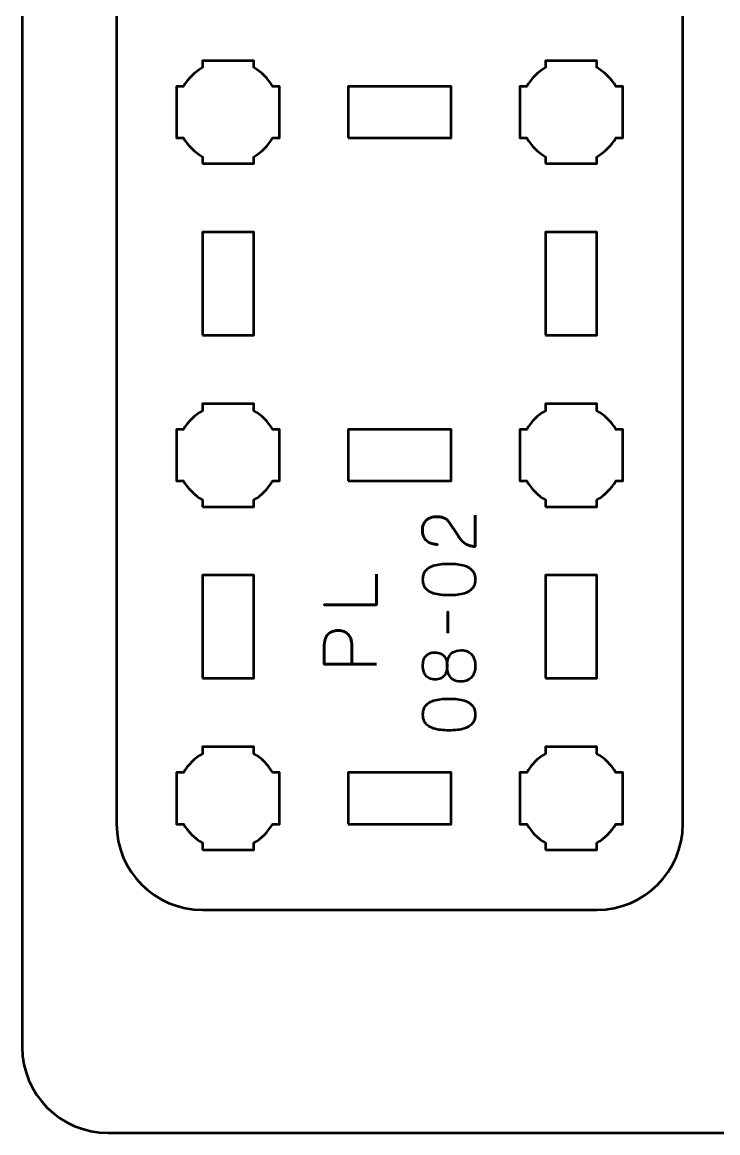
# Model space of a CAD drawing. Header units: centimetres. Extents: x -21 to 0, y -29.7 to 0.
# Drawn here: x -21 to -16.95, y -29.7 to -23.23 of the extents above; entities that cross this region are included whole.
import ezdxf

# ---------------------------------------------------------------- set-up
doc = ezdxf.new("R2010")
doc.units = ezdxf.units.CM
doc.header["$MEASUREMENT"] = 0
doc.layers.add('Layer 1', color=7, linetype='Continuous')

msp = doc.modelspace()

# ---------------------------------------------------------------- linework, layer by layer
at = {"layer": 'Layer 1', "color": 1, "lineweight": 53}
msp.add_open_spline([(-21.00003, -29.19995), (-21.00003, -29.19995), (-21.00003, -2.89992), (-21.00003, -2.89992), (-21.00003, -2.89992), (-21.00003, -2.81709), (-20.93286, -2.74992), (-20.85003, -2.74992), (-20.85003, -2.74992), (-20.7672, -2.74992), (-20.70003, -2.68275), (-20.70003, -2.59992), (-20.70003, -2.59992), (-20.70003, -2.51709), (-20.7672, -2.44992), (-20.85003, -2.44992), (-20.85003, -2.44992), (-20.93286, -2.44992), (-21.00003, -2.38275), (-21.00003, -2.29992), (-21.00003, -2.29992), (-21.00003, -2.21709), (-20.93286, -2.14992), (-20.85003, -2.14992), (-20.85003, -2.14992), (-20.7672, -2.14992), (-20.70003, -2.08275), (-20.70003, -1.99992), (-20.70003, -1.99992), (-20.70003, -1.91709), (-20.7672, -1.84992), (-20.85003, -1.84992), (-20.85003, -1.84992), (-20.93286, -1.84992), (-21.00003, -1.78275), (-21.00003, -1.69992), (-21.00003, -1.69992), (-21.00003, -1.61709), (-20.93286, -1.54992), (-20.85003, -1.54992), (-20.85003, -1.54992), (-20.7672, -1.54992), (-20.70003, -1.48275), (-20.70003, -1.39992), (-20.70003, -1.39992), (-20.70003, -1.31709), (-20.7672, -1.24992), (-20.85003, -1.24992), (-20.85003, -1.24992), (-20.93286, -1.24992), (-21.00003, -1.18275), (-21.00003, -1.09992), (-21.00003, -1.09992), (-21.00003, -1.09992), (-21.00003, -0.49992), (-21.00003, -0.49992), (-21.00003, -0.49992), (-21.00003, -0.22295), (-20.77694, 0.00004), (-20.49994, 0.00004), (-20.49994, 0.00004), (-20.49994, 0.00004), (-0.50008, 0.00004), (-0.50008, 0.00004), (-0.50008, 0.00004), (-0.22294, 0.00004), (0.00002, -0.22295), (0.00002, -0.49992), (0.00002, -0.49992), (0.00002, -0.49992), (0.00002, -29.19995), (0.00002, -29.19995), (0.00002, -29.19995), (0.00002, -29.47695), (-0.22294, -29.70004), (-0.50008, -29.70004), (-0.50008, -29.70004), (-0.50008, -29.70004), (-20.49994, -29.70004), (-20.49994, -29.70004), (-20.49994, -29.70004), (-20.77694, -29.70004), (-21.00003, -29.47695), (-21.00003, -29.19995)], degree=3, knots=[0, 0, 0, 0, 0.047619, 0.047619, 0.047619, 0.047619, 0.0952381, 0.0952381, 0.0952381, 0.0952381, 0.1428571, 0.1428571, 0.1428571, 0.1428571, 0.1904762, 0.1904762, 0.1904762, 0.1904762, 0.2380952, 0.2380952, 0.2380952, 0.2380952, 0.2857143, 0.2857143, 0.2857143, 0.2857143, 0.3333333, 0.3333333, 0.3333333, 0.3333333, 0.3809524, 0.3809524, 0.3809524, 0.3809524, 0.4285714, 0.4285714, 0.4285714, 0.4285714, 0.4761905, 0.4761905, 0.4761905, 0.4761905, 0.5238095, 0.5238095, 0.5238095, 0.5238095, 0.5714286, 0.5714286, 0.5714286, 0.5714286, 0.6190476, 0.6190476, 0.6190476, 0.6190476, 0.6666667, 0.6666667, 0.6666667, 0.6666667, 0.7142857, 0.7142857, 0.7142857, 0.7142857, 0.7619048, 0.7619048, 0.7619048, 0.7619048, 0.8095238, 0.8095238, 0.8095238, 0.8095238, 0.8571429, 0.8571429, 0.8571429, 0.8571429, 0.9047619, 0.9047619, 0.9047619, 0.9047619, 0.952381, 0.952381, 0.952381, 0.952381, 1, 1, 1, 1], dxfattribs=at)
at = {"layer": 'Layer 1', "color": 3, "lineweight": 53}
msp.add_open_spline([(-17.65, -28.4), (-17.65, -28.4), (-19.95, -28.4), (-19.95, -28.4), (-19.95, -28.4), (-20.22609, -28.4), (-20.45, -28.17609), (-20.45, -27.9), (-20.45, -27.9), (-20.45, -27.9), (-20.45, -13.6), (-20.45, -13.6), (-20.45, -13.6), (-20.45, -13.32391), (-20.22609, -13.1), (-19.95, -13.1), (-19.95, -13.1), (-19.95, -13.1), (-17.65, -13.1), (-17.65, -13.1), (-17.65, -13.1), (-17.37391, -13.1), (-17.15, -13.32391), (-17.15, -13.6), (-17.15, -13.6), (-17.15, -13.6), (-17.15, -27.9), (-17.15, -27.9), (-17.15, -27.9), (-17.15, -28.17609), (-17.37391, -28.4), (-17.65, -28.4)], degree=3, knots=[0, 0, 0, 0, 0.125, 0.125, 0.125, 0.125, 0.25, 0.25, 0.25, 0.25, 0.375, 0.375, 0.375, 0.375, 0.5, 0.5, 0.5, 0.5, 0.625, 0.625, 0.625, 0.625, 0.75, 0.75, 0.75, 0.75, 0.875, 0.875, 0.875, 0.875, 1, 1, 1, 1], dxfattribs=at)
at = {"layer": 'Layer 1', "lineweight": 53}
for points, knots in [([(-19.95, -24.05), (-19.95, -24.05), (-19.95, -24.00985), (-19.95, -24.00985), (-19.95, -24.00985), (-19.99553, -23.9835), (-20.0335, -23.94553), (-20.05985, -23.9), (-20.05985, -23.9), (-20.05985, -23.9), (-20.1, -23.9), (-20.1, -23.9), (-20.1, -23.9), (-20.1, -23.9), (-20.1, -23.75), (-20.1, -23.75), (-20.1, -23.75), (-20.1, -23.75), (-20.1, -23.6), (-20.1, -23.6), (-20.1, -23.6), (-20.1, -23.6), (-20.05985, -23.6), (-20.05985, -23.6), (-20.05985, -23.6), (-20.0335, -23.55447), (-19.99553, -23.5165), (-19.95, -23.49015), (-19.95, -23.49015), (-19.95, -23.49015), (-19.95, -23.45), (-19.95, -23.45), (-19.95, -23.45), (-19.95, -23.45), (-19.8, -23.45), (-19.8, -23.45), (-19.8, -23.45), (-19.8, -23.45), (-19.65, -23.45), (-19.65, -23.45), (-19.65, -23.45), (-19.65, -23.45), (-19.65, -23.49015), (-19.65, -23.49015), (-19.65, -23.49015), (-19.60447, -23.5165), (-19.5665, -23.55447), (-19.54015, -23.6), (-19.54015, -23.6), (-19.54015, -23.6), (-19.5, -23.6), (-19.5, -23.6), (-19.5, -23.6), (-19.5, -23.6), (-19.5, -23.75), (-19.5, -23.75), (-19.5, -23.75), (-19.5, -23.75), (-19.5, -23.9), (-19.5, -23.9), (-19.5, -23.9), (-19.5, -23.9), (-19.54015, -23.9), (-19.54015, -23.9), (-19.54015, -23.9), (-19.5665, -23.94553), (-19.60447, -23.9835), (-19.65, -24.00985), (-19.65, -24.00985), (-19.65, -24.00985), (-19.65, -24.05), (-19.65, -24.05), (-19.65, -24.05), (-19.65, -24.05), (-19.8, -24.05), (-19.8, -24.05), (-19.8, -24.05), (-19.8, -24.05), (-19.95, -24.05), (-19.95, -24.05)], [0, 0, 0, 0, 0.05, 0.05, 0.05, 0.05, 0.1, 0.1, 0.1, 0.1, 0.15, 0.15, 0.15, 0.15, 0.2, 0.2, 0.2, 0.2, 0.25, 0.25, 0.25, 0.25, 0.3, 0.3, 0.3, 0.3, 0.35, 0.35, 0.35, 0.35, 0.4, 0.4, 0.4, 0.4, 0.45, 0.45, 0.45, 0.45, 0.5, 0.5, 0.5, 0.5, 0.55, 0.55, 0.55, 0.55, 0.6, 0.6, 0.6, 0.6, 0.65, 0.65, 0.65, 0.65, 0.7, 0.7, 0.7, 0.7, 0.75, 0.75, 0.75, 0.75, 0.8, 0.8, 0.8, 0.8, 0.85, 0.85, 0.85, 0.85, 0.9, 0.9, 0.9, 0.9, 0.95, 0.95, 0.95, 0.95, 1, 1, 1, 1]), ([(-17.95, -24.05), (-17.95, -24.05), (-17.95, -24.00985), (-17.95, -24.00985), (-17.95, -24.00985), (-17.99553, -23.9835), (-18.0335, -23.94553), (-18.05985, -23.9), (-18.05985, -23.9), (-18.05985, -23.9), (-18.1, -23.9), (-18.1, -23.9), (-18.1, -23.9), (-18.1, -23.9), (-18.1, -23.75), (-18.1, -23.75), (-18.1, -23.75), (-18.1, -23.75), (-18.1, -23.6), (-18.1, -23.6), (-18.1, -23.6), (-18.1, -23.6), (-18.05985, -23.6), (-18.05985, -23.6), (-18.05985, -23.6), (-18.0335, -23.55447), (-17.99553, -23.5165), (-17.95, -23.49015), (-17.95, -23.49015), (-17.95, -23.49015), (-17.95, -23.45), (-17.95, -23.45), (-17.95, -23.45), (-17.95, -23.45), (-17.8, -23.45), (-17.8, -23.45), (-17.8, -23.45), (-17.8, -23.45), (-17.65, -23.45), (-17.65, -23.45), (-17.65, -23.45), (-17.65, -23.45), (-17.65, -23.49015), (-17.65, -23.49015), (-17.65, -23.49015), (-17.60447, -23.5165), (-17.5665, -23.55447), (-17.54015, -23.6), (-17.54015, -23.6), (-17.54015, -23.6), (-17.5, -23.6), (-17.5, -23.6), (-17.5, -23.6), (-17.5, -23.6), (-17.5, -23.75), (-17.5, -23.75), (-17.5, -23.75), (-17.5, -23.75), (-17.5, -23.9), (-17.5, -23.9), (-17.5, -23.9), (-17.5, -23.9), (-17.54015, -23.9), (-17.54015, -23.9), (-17.54015, -23.9), (-17.5665, -23.94553), (-17.60447, -23.9835), (-17.65, -24.00985), (-17.65, -24.00985), (-17.65, -24.00985), (-17.65, -24.05), (-17.65, -24.05), (-17.65, -24.05), (-17.65, -24.05), (-17.8, -24.05), (-17.8, -24.05), (-17.8, -24.05), (-17.8, -24.05), (-17.95, -24.05), (-17.95, -24.05)], [0, 0, 0, 0, 0.05, 0.05, 0.05, 0.05, 0.1, 0.1, 0.1, 0.1, 0.15, 0.15, 0.15, 0.15, 0.2, 0.2, 0.2, 0.2, 0.25, 0.25, 0.25, 0.25, 0.3, 0.3, 0.3, 0.3, 0.35, 0.35, 0.35, 0.35, 0.4, 0.4, 0.4, 0.4, 0.45, 0.45, 0.45, 0.45, 0.5, 0.5, 0.5, 0.5, 0.55, 0.55, 0.55, 0.55, 0.6, 0.6, 0.6, 0.6, 0.65, 0.65, 0.65, 0.65, 0.7, 0.7, 0.7, 0.7, 0.75, 0.75, 0.75, 0.75, 0.8, 0.8, 0.8, 0.8, 0.85, 0.85, 0.85, 0.85, 0.9, 0.9, 0.9, 0.9, 0.95, 0.95, 0.95, 0.95, 1, 1, 1, 1]), ([(-19.1, -23.9), (-19.1, -23.9), (-19.1, -23.6), (-19.1, -23.6), (-19.1, -23.6), (-19.1, -23.6), (-18.5, -23.6), (-18.5, -23.6), (-18.5, -23.6), (-18.5, -23.6), (-18.5, -23.9), (-18.5, -23.9), (-18.5, -23.9), (-18.5, -23.9), (-19.1, -23.9), (-19.1, -23.9)], [0, 0, 0, 0, 0.25, 0.25, 0.25, 0.25, 0.5, 0.5, 0.5, 0.5, 0.75, 0.75, 0.75, 0.75, 1, 1, 1, 1]), ([(-19.95, -25.05), (-19.95, -25.05), (-19.95, -24.45), (-19.95, -24.45), (-19.95, -24.45), (-19.95, -24.45), (-19.65, -24.45), (-19.65, -24.45), (-19.65, -24.45), (-19.65, -24.45), (-19.65, -25.05), (-19.65, -25.05), (-19.65, -25.05), (-19.65, -25.05), (-19.95, -25.05), (-19.95, -25.05)], [0, 0, 0, 0, 0.25, 0.25, 0.25, 0.25, 0.5, 0.5, 0.5, 0.5, 0.75, 0.75, 0.75, 0.75, 1, 1, 1, 1]), ([(-17.95, -25.05), (-17.95, -25.05), (-17.95, -24.45), (-17.95, -24.45), (-17.95, -24.45), (-17.95, -24.45), (-17.65, -24.45), (-17.65, -24.45), (-17.65, -24.45), (-17.65, -24.45), (-17.65, -25.05), (-17.65, -25.05), (-17.65, -25.05), (-17.65, -25.05), (-17.95, -25.05), (-17.95, -25.05)], [0, 0, 0, 0, 0.25, 0.25, 0.25, 0.25, 0.5, 0.5, 0.5, 0.5, 0.75, 0.75, 0.75, 0.75, 1, 1, 1, 1]), ([(-19.95, -26.05), (-19.95, -26.05), (-19.95, -26.00985), (-19.95, -26.00985), (-19.95, -26.00985), (-19.99553, -25.9835), (-20.0335, -25.94553), (-20.05985, -25.9), (-20.05985, -25.9), (-20.05985, -25.9), (-20.1, -25.9), (-20.1, -25.9), (-20.1, -25.9), (-20.1, -25.9), (-20.1, -25.75), (-20.1, -25.75), (-20.1, -25.75), (-20.1, -25.75), (-20.1, -25.6), (-20.1, -25.6), (-20.1, -25.6), (-20.1, -25.6), (-20.05985, -25.6), (-20.05985, -25.6), (-20.05985, -25.6), (-20.0335, -25.55447), (-19.99553, -25.5165), (-19.95, -25.49015), (-19.95, -25.49015), (-19.95, -25.49015), (-19.95, -25.45), (-19.95, -25.45), (-19.95, -25.45), (-19.95, -25.45), (-19.8, -25.45), (-19.8, -25.45), (-19.8, -25.45), (-19.8, -25.45), (-19.65, -25.45), (-19.65, -25.45), (-19.65, -25.45), (-19.65, -25.45), (-19.65, -25.49015), (-19.65, -25.49015), (-19.65, -25.49015), (-19.60447, -25.5165), (-19.5665, -25.55447), (-19.54015, -25.6), (-19.54015, -25.6), (-19.54015, -25.6), (-19.5, -25.6), (-19.5, -25.6), (-19.5, -25.6), (-19.5, -25.6), (-19.5, -25.75), (-19.5, -25.75), (-19.5, -25.75), (-19.5, -25.75), (-19.5, -25.9), (-19.5, -25.9), (-19.5, -25.9), (-19.5, -25.9), (-19.54015, -25.9), (-19.54015, -25.9), (-19.54015, -25.9), (-19.5665, -25.94553), (-19.60447, -25.9835), (-19.65, -26.00985), (-19.65, -26.00985), (-19.65, -26.00985), (-19.65, -26.05), (-19.65, -26.05), (-19.65, -26.05), (-19.65, -26.05), (-19.8, -26.05), (-19.8, -26.05), (-19.8, -26.05), (-19.8, -26.05), (-19.95, -26.05), (-19.95, -26.05)], [0, 0, 0, 0, 0.05, 0.05, 0.05, 0.05, 0.1, 0.1, 0.1, 0.1, 0.15, 0.15, 0.15, 0.15, 0.2, 0.2, 0.2, 0.2, 0.25, 0.25, 0.25, 0.25, 0.3, 0.3, 0.3, 0.3, 0.35, 0.35, 0.35, 0.35, 0.4, 0.4, 0.4, 0.4, 0.45, 0.45, 0.45, 0.45, 0.5, 0.5, 0.5, 0.5, 0.55, 0.55, 0.55, 0.55, 0.6, 0.6, 0.6, 0.6, 0.65, 0.65, 0.65, 0.65, 0.7, 0.7, 0.7, 0.7, 0.75, 0.75, 0.75, 0.75, 0.8, 0.8, 0.8, 0.8, 0.85, 0.85, 0.85, 0.85, 0.9, 0.9, 0.9, 0.9, 0.95, 0.95, 0.95, 0.95, 1, 1, 1, 1]), ([(-17.95, -26.05), (-17.95, -26.05), (-17.95, -26.00985), (-17.95, -26.00985), (-17.95, -26.00985), (-17.99553, -25.9835), (-18.0335, -25.94553), (-18.05985, -25.9), (-18.05985, -25.9), (-18.05985, -25.9), (-18.1, -25.9), (-18.1, -25.9), (-18.1, -25.9), (-18.1, -25.9), (-18.1, -25.75), (-18.1, -25.75), (-18.1, -25.75), (-18.1, -25.75), (-18.1, -25.6), (-18.1, -25.6), (-18.1, -25.6), (-18.1, -25.6), (-18.05985, -25.6), (-18.05985, -25.6), (-18.05985, -25.6), (-18.0335, -25.55447), (-17.99553, -25.5165), (-17.95, -25.49015), (-17.95, -25.49015), (-17.95, -25.49015), (-17.95, -25.45), (-17.95, -25.45), (-17.95, -25.45), (-17.95, -25.45), (-17.8, -25.45), (-17.8, -25.45), (-17.8, -25.45), (-17.8, -25.45), (-17.65, -25.45), (-17.65, -25.45), (-17.65, -25.45), (-17.65, -25.45), (-17.65, -25.49015), (-17.65, -25.49015), (-17.65, -25.49015), (-17.60447, -25.5165), (-17.5665, -25.55447), (-17.54015, -25.6), (-17.54015, -25.6), (-17.54015, -25.6), (-17.5, -25.6), (-17.5, -25.6), (-17.5, -25.6), (-17.5, -25.6), (-17.5, -25.75), (-17.5, -25.75), (-17.5, -25.75), (-17.5, -25.75), (-17.5, -25.9), (-17.5, -25.9), (-17.5, -25.9), (-17.5, -25.9), (-17.54015, -25.9), (-17.54015, -25.9), (-17.54015, -25.9), (-17.5665, -25.94553), (-17.60447, -25.9835), (-17.65, -26.00985), (-17.65, -26.00985), (-17.65, -26.00985), (-17.65, -26.05), (-17.65, -26.05), (-17.65, -26.05), (-17.65, -26.05), (-17.8, -26.05), (-17.8, -26.05), (-17.8, -26.05), (-17.8, -26.05), (-17.95, -26.05), (-17.95, -26.05)], [0, 0, 0, 0, 0.05, 0.05, 0.05, 0.05, 0.1, 0.1, 0.1, 0.1, 0.15, 0.15, 0.15, 0.15, 0.2, 0.2, 0.2, 0.2, 0.25, 0.25, 0.25, 0.25, 0.3, 0.3, 0.3, 0.3, 0.35, 0.35, 0.35, 0.35, 0.4, 0.4, 0.4, 0.4, 0.45, 0.45, 0.45, 0.45, 0.5, 0.5, 0.5, 0.5, 0.55, 0.55, 0.55, 0.55, 0.6, 0.6, 0.6, 0.6, 0.65, 0.65, 0.65, 0.65, 0.7, 0.7, 0.7, 0.7, 0.75, 0.75, 0.75, 0.75, 0.8, 0.8, 0.8, 0.8, 0.85, 0.85, 0.85, 0.85, 0.9, 0.9, 0.9, 0.9, 0.95, 0.95, 0.95, 0.95, 1, 1, 1, 1]), ([(-19.1, -25.9), (-19.1, -25.9), (-19.1, -25.6), (-19.1, -25.6), (-19.1, -25.6), (-19.1, -25.6), (-18.5, -25.6), (-18.5, -25.6), (-18.5, -25.6), (-18.5, -25.6), (-18.5, -25.9), (-18.5, -25.9), (-18.5, -25.9), (-18.5, -25.9), (-19.1, -25.9), (-19.1, -25.9)], [0, 0, 0, 0, 0.25, 0.25, 0.25, 0.25, 0.5, 0.5, 0.5, 0.5, 0.75, 0.75, 0.75, 0.75, 1, 1, 1, 1]), ([(-19.95, -27.05), (-19.95, -27.05), (-19.95, -26.45), (-19.95, -26.45), (-19.95, -26.45), (-19.95, -26.45), (-19.65, -26.45), (-19.65, -26.45), (-19.65, -26.45), (-19.65, -26.45), (-19.65, -27.05), (-19.65, -27.05), (-19.65, -27.05), (-19.65, -27.05), (-19.95, -27.05), (-19.95, -27.05)], [0, 0, 0, 0, 0.25, 0.25, 0.25, 0.25, 0.5, 0.5, 0.5, 0.5, 0.75, 0.75, 0.75, 0.75, 1, 1, 1, 1]), ([(-17.95, -27.05), (-17.95, -27.05), (-17.95, -26.45), (-17.95, -26.45), (-17.95, -26.45), (-17.95, -26.45), (-17.65, -26.45), (-17.65, -26.45), (-17.65, -26.45), (-17.65, -26.45), (-17.65, -27.05), (-17.65, -27.05), (-17.65, -27.05), (-17.65, -27.05), (-17.95, -27.05), (-17.95, -27.05)], [0, 0, 0, 0, 0.25, 0.25, 0.25, 0.25, 0.5, 0.5, 0.5, 0.5, 0.75, 0.75, 0.75, 0.75, 1, 1, 1, 1]), ([(-19.95, -28.05), (-19.95, -28.05), (-19.95, -28.00985), (-19.95, -28.00985), (-19.95, -28.00985), (-19.99553, -27.9835), (-20.0335, -27.94553), (-20.05985, -27.9), (-20.05985, -27.9), (-20.05985, -27.9), (-20.1, -27.9), (-20.1, -27.9), (-20.1, -27.9), (-20.1, -27.9), (-20.1, -27.75), (-20.1, -27.75), (-20.1, -27.75), (-20.1, -27.75), (-20.1, -27.6), (-20.1, -27.6), (-20.1, -27.6), (-20.1, -27.6), (-20.05985, -27.6), (-20.05985, -27.6), (-20.05985, -27.6), (-20.0335, -27.55447), (-19.99553, -27.5165), (-19.95, -27.49015), (-19.95, -27.49015), (-19.95, -27.49015), (-19.95, -27.45), (-19.95, -27.45), (-19.95, -27.45), (-19.95, -27.45), (-19.8, -27.45), (-19.8, -27.45), (-19.8, -27.45), (-19.8, -27.45), (-19.65, -27.45), (-19.65, -27.45), (-19.65, -27.45), (-19.65, -27.45), (-19.65, -27.49015), (-19.65, -27.49015), (-19.65, -27.49015), (-19.60447, -27.5165), (-19.5665, -27.55447), (-19.54015, -27.6), (-19.54015, -27.6), (-19.54015, -27.6), (-19.5, -27.6), (-19.5, -27.6), (-19.5, -27.6), (-19.5, -27.6), (-19.5, -27.75), (-19.5, -27.75), (-19.5, -27.75), (-19.5, -27.75), (-19.5, -27.9), (-19.5, -27.9), (-19.5, -27.9), (-19.5, -27.9), (-19.54015, -27.9), (-19.54015, -27.9), (-19.54015, -27.9), (-19.5665, -27.94553), (-19.60447, -27.9835), (-19.65, -28.00985), (-19.65, -28.00985), (-19.65, -28.00985), (-19.65, -28.05), (-19.65, -28.05), (-19.65, -28.05), (-19.65, -28.05), (-19.8, -28.05), (-19.8, -28.05), (-19.8, -28.05), (-19.8, -28.05), (-19.95, -28.05), (-19.95, -28.05)], [0, 0, 0, 0, 0.05, 0.05, 0.05, 0.05, 0.1, 0.1, 0.1, 0.1, 0.15, 0.15, 0.15, 0.15, 0.2, 0.2, 0.2, 0.2, 0.25, 0.25, 0.25, 0.25, 0.3, 0.3, 0.3, 0.3, 0.35, 0.35, 0.35, 0.35, 0.4, 0.4, 0.4, 0.4, 0.45, 0.45, 0.45, 0.45, 0.5, 0.5, 0.5, 0.5, 0.55, 0.55, 0.55, 0.55, 0.6, 0.6, 0.6, 0.6, 0.65, 0.65, 0.65, 0.65, 0.7, 0.7, 0.7, 0.7, 0.75, 0.75, 0.75, 0.75, 0.8, 0.8, 0.8, 0.8, 0.85, 0.85, 0.85, 0.85, 0.9, 0.9, 0.9, 0.9, 0.95, 0.95, 0.95, 0.95, 1, 1, 1, 1]), ([(-17.95, -28.05), (-17.95, -28.05), (-17.95, -28.00985), (-17.95, -28.00985), (-17.95, -28.00985), (-17.99553, -27.9835), (-18.0335, -27.94553), (-18.05985, -27.9), (-18.05985, -27.9), (-18.05985, -27.9), (-18.1, -27.9), (-18.1, -27.9), (-18.1, -27.9), (-18.1, -27.9), (-18.1, -27.75), (-18.1, -27.75), (-18.1, -27.75), (-18.1, -27.75), (-18.1, -27.6), (-18.1, -27.6), (-18.1, -27.6), (-18.1, -27.6), (-18.05985, -27.6), (-18.05985, -27.6), (-18.05985, -27.6), (-18.0335, -27.55447), (-17.99553, -27.5165), (-17.95, -27.49015), (-17.95, -27.49015), (-17.95, -27.49015), (-17.95, -27.45), (-17.95, -27.45), (-17.95, -27.45), (-17.95, -27.45), (-17.8, -27.45), (-17.8, -27.45), (-17.8, -27.45), (-17.8, -27.45), (-17.65, -27.45), (-17.65, -27.45), (-17.65, -27.45), (-17.65, -27.45), (-17.65, -27.49015), (-17.65, -27.49015), (-17.65, -27.49015), (-17.60447, -27.5165), (-17.5665, -27.55447), (-17.54015, -27.6), (-17.54015, -27.6), (-17.54015, -27.6), (-17.5, -27.6), (-17.5, -27.6), (-17.5, -27.6), (-17.5, -27.6), (-17.5, -27.75), (-17.5, -27.75), (-17.5, -27.75), (-17.5, -27.75), (-17.5, -27.9), (-17.5, -27.9), (-17.5, -27.9), (-17.5, -27.9), (-17.54015, -27.9), (-17.54015, -27.9), (-17.54015, -27.9), (-17.5665, -27.94553), (-17.60447, -27.9835), (-17.65, -28.00985), (-17.65, -28.00985), (-17.65, -28.00985), (-17.65, -28.05), (-17.65, -28.05), (-17.65, -28.05), (-17.65, -28.05), (-17.8, -28.05), (-17.8, -28.05), (-17.8, -28.05), (-17.8, -28.05), (-17.95, -28.05), (-17.95, -28.05)], [0, 0, 0, 0, 0.05, 0.05, 0.05, 0.05, 0.1, 0.1, 0.1, 0.1, 0.15, 0.15, 0.15, 0.15, 0.2, 0.2, 0.2, 0.2, 0.25, 0.25, 0.25, 0.25, 0.3, 0.3, 0.3, 0.3, 0.35, 0.35, 0.35, 0.35, 0.4, 0.4, 0.4, 0.4, 0.45, 0.45, 0.45, 0.45, 0.5, 0.5, 0.5, 0.5, 0.55, 0.55, 0.55, 0.55, 0.6, 0.6, 0.6, 0.6, 0.65, 0.65, 0.65, 0.65, 0.7, 0.7, 0.7, 0.7, 0.75, 0.75, 0.75, 0.75, 0.8, 0.8, 0.8, 0.8, 0.85, 0.85, 0.85, 0.85, 0.9, 0.9, 0.9, 0.9, 0.95, 0.95, 0.95, 0.95, 1, 1, 1, 1]), ([(-19.1, -27.9), (-19.1, -27.9), (-19.1, -27.6), (-19.1, -27.6), (-19.1, -27.6), (-19.1, -27.6), (-18.5, -27.6), (-18.5, -27.6), (-18.5, -27.6), (-18.5, -27.6), (-18.5, -27.9), (-18.5, -27.9), (-18.5, -27.9), (-18.5, -27.9), (-19.1, -27.9), (-19.1, -27.9)], [0, 0, 0, 0, 0.25, 0.25, 0.25, 0.25, 0.5, 0.5, 0.5, 0.5, 0.75, 0.75, 0.75, 0.75, 1, 1, 1, 1])]:
    msp.add_open_spline(points, degree=3, knots=knots, dxfattribs=at)
at = {"layer": 'Layer 1', "color": 5, "lineweight": 53}
for points, knots in [([(-18.35975, -26.10019), (-18.35975, -26.10019), (-18.35975, -26.2818), (-18.35975, -26.2818), (-18.35975, -26.2818), (-18.37203, -26.28145), (-18.38289, -26.2799), (-18.39221, -26.27728), (-18.39221, -26.27728), (-18.40152, -26.2746), (-18.4097, -26.27101), (-18.41676, -26.26656), (-18.41676, -26.26656), (-18.42381, -26.26204), (-18.43009, -26.25689), (-18.4356, -26.25104), (-18.4356, -26.25104), (-18.44117, -26.24518), (-18.44625, -26.2389), (-18.45105, -26.23213), (-18.45105, -26.23213), (-18.45578, -26.22536), (-18.4605, -26.21837), (-18.46516, -26.2111), (-18.46516, -26.2111), (-18.46516, -26.2111), (-18.51342, -26.13871), (-18.51342, -26.13871), (-18.51342, -26.13871), (-18.51864, -26.13131), (-18.52428, -26.12552), (-18.53049, -26.12143), (-18.53049, -26.12143), (-18.53663, -26.11727), (-18.54312, -26.11437), (-18.5499, -26.11261), (-18.5499, -26.11261), (-18.55674, -26.11092), (-18.56365, -26.10986), (-18.57078, -26.10951), (-18.57078, -26.10951), (-18.57791, -26.10915), (-18.58503, -26.10901), (-18.59216, -26.10908), (-18.59216, -26.10908), (-18.59801, -26.10908), (-18.60429, -26.10986), (-18.61107, -26.11141), (-18.61107, -26.11141), (-18.61777, -26.11303), (-18.62447, -26.11557), (-18.6311, -26.11917), (-18.6311, -26.11917), (-18.63774, -26.12277), (-18.6438, -26.12757), (-18.64931, -26.13356), (-18.64931, -26.13356), (-18.65474, -26.13956), (-18.65911, -26.14697), (-18.66243, -26.15579), (-18.66243, -26.15579), (-18.66575, -26.16461), (-18.66744, -26.17498), (-18.66751, -26.18697), (-18.66751, -26.18697), (-18.66744, -26.19904), (-18.66575, -26.20969), (-18.6625, -26.21887), (-18.6625, -26.21887), (-18.65926, -26.22804), (-18.65474, -26.23587), (-18.64903, -26.24236), (-18.64903, -26.24236), (-18.64331, -26.24885), (-18.63668, -26.25407), (-18.62927, -26.25816), (-18.62927, -26.25816), (-18.62186, -26.26226), (-18.61396, -26.26522), (-18.60563, -26.26712), (-18.60563, -26.26712), (-18.59731, -26.26903), (-18.58884, -26.26995), (-18.5803, -26.26995), (-18.5803, -26.26995), (-18.58884, -26.26995), (-18.59731, -26.26903), (-18.60563, -26.26712), (-18.60563, -26.26712), (-18.61396, -26.26522), (-18.62186, -26.26226), (-18.62927, -26.25816), (-18.62927, -26.25816), (-18.63668, -26.25407), (-18.64331, -26.24885), (-18.64903, -26.24236), (-18.64903, -26.24236), (-18.65474, -26.23587), (-18.65926, -26.22804), (-18.6625, -26.21887), (-18.6625, -26.21887), (-18.66575, -26.20969), (-18.66744, -26.19904), (-18.66751, -26.18697), (-18.66751, -26.18697), (-18.66744, -26.17498), (-18.66575, -26.16461), (-18.66243, -26.15579), (-18.66243, -26.15579), (-18.65911, -26.14697), (-18.65474, -26.13956), (-18.64931, -26.13356), (-18.64931, -26.13356), (-18.6438, -26.12757), (-18.63774, -26.12277), (-18.6311, -26.11917), (-18.6311, -26.11917), (-18.62447, -26.11557), (-18.61777, -26.11303), (-18.61107, -26.11141), (-18.61107, -26.11141), (-18.60429, -26.10986), (-18.59801, -26.10908), (-18.59216, -26.10908), (-18.59216, -26.10908), (-18.58503, -26.10901), (-18.57791, -26.10915), (-18.57078, -26.10951), (-18.57078, -26.10951), (-18.56365, -26.10986), (-18.55674, -26.11092), (-18.5499, -26.11261), (-18.5499, -26.11261), (-18.54312, -26.11437), (-18.53663, -26.11727), (-18.53049, -26.12143), (-18.53049, -26.12143), (-18.52428, -26.12552), (-18.51864, -26.13131), (-18.51342, -26.13871), (-18.51342, -26.13871), (-18.51342, -26.13871), (-18.46516, -26.2111), (-18.46516, -26.2111), (-18.46516, -26.2111), (-18.4605, -26.21837), (-18.45578, -26.22536), (-18.45105, -26.23213), (-18.45105, -26.23213), (-18.44625, -26.2389), (-18.44117, -26.24518), (-18.4356, -26.25104), (-18.4356, -26.25104), (-18.43009, -26.25689), (-18.42381, -26.26204), (-18.41676, -26.26656), (-18.41676, -26.26656), (-18.4097, -26.27101), (-18.40152, -26.2746), (-18.39221, -26.27728), (-18.39221, -26.27728), (-18.38289, -26.2799), (-18.37203, -26.28145), (-18.35975, -26.2818), (-18.35975, -26.2818), (-18.35975, -26.2818), (-18.35975, -26.10019), (-18.35975, -26.10019)], [0, 0, 0, 0, 0.0238095, 0.0238095, 0.0238095, 0.0238095, 0.047619, 0.047619, 0.047619, 0.047619, 0.0714286, 0.0714286, 0.0714286, 0.0714286, 0.0952381, 0.0952381, 0.0952381, 0.0952381, 0.1190476, 0.1190476, 0.1190476, 0.1190476, 0.1428571, 0.1428571, 0.1428571, 0.1428571, 0.1666667, 0.1666667, 0.1666667, 0.1666667, 0.1904762, 0.1904762, 0.1904762, 0.1904762, 0.2142857, 0.2142857, 0.2142857, 0.2142857, 0.2380952, 0.2380952, 0.2380952, 0.2380952, 0.2619048, 0.2619048, 0.2619048, 0.2619048, 0.2857143, 0.2857143, 0.2857143, 0.2857143, 0.3095238, 0.3095238, 0.3095238, 0.3095238, 0.3333333, 0.3333333, 0.3333333, 0.3333333, 0.3571429, 0.3571429, 0.3571429, 0.3571429, 0.3809524, 0.3809524, 0.3809524, 0.3809524, 0.4047619, 0.4047619, 0.4047619, 0.4047619, 0.4285714, 0.4285714, 0.4285714, 0.4285714, 0.452381, 0.452381, 0.452381, 0.452381, 0.4761905, 0.4761905, 0.4761905, 0.4761905, 0.5, 0.5, 0.5, 0.5, 0.5238095, 0.5238095, 0.5238095, 0.5238095, 0.547619, 0.547619, 0.547619, 0.547619, 0.5714286, 0.5714286, 0.5714286, 0.5714286, 0.5952381, 0.5952381, 0.5952381, 0.5952381, 0.6190476, 0.6190476, 0.6190476, 0.6190476, 0.6428571, 0.6428571, 0.6428571, 0.6428571, 0.6666667, 0.6666667, 0.6666667, 0.6666667, 0.6904762, 0.6904762, 0.6904762, 0.6904762, 0.7142857, 0.7142857, 0.7142857, 0.7142857, 0.7380952, 0.7380952, 0.7380952, 0.7380952, 0.7619048, 0.7619048, 0.7619048, 0.7619048, 0.7857143, 0.7857143, 0.7857143, 0.7857143, 0.8095238, 0.8095238, 0.8095238, 0.8095238, 0.8333333, 0.8333333, 0.8333333, 0.8333333, 0.8571429, 0.8571429, 0.8571429, 0.8571429, 0.8809524, 0.8809524, 0.8809524, 0.8809524, 0.9047619, 0.9047619, 0.9047619, 0.9047619, 0.9285714, 0.9285714, 0.9285714, 0.9285714, 0.952381, 0.952381, 0.952381, 0.952381, 0.9761905, 0.9761905, 0.9761905, 0.9761905, 1, 1, 1, 1]), ([(-18.35975, -26.47441), (-18.35982, -26.4596), (-18.36243, -26.44683), (-18.36751, -26.43617), (-18.36751, -26.43617), (-18.37259, -26.42559), (-18.37986, -26.41677), (-18.3891, -26.40972), (-18.3891, -26.40972), (-18.39841, -26.40273), (-18.40942, -26.39723), (-18.42212, -26.39314), (-18.42212, -26.39314), (-18.43482, -26.38911), (-18.44872, -26.38622), (-18.46396, -26.3846), (-18.46396, -26.3846), (-18.4792, -26.3829), (-18.49522, -26.38206), (-18.51215, -26.38213), (-18.51215, -26.38213), (-18.52901, -26.38206), (-18.54503, -26.3829), (-18.5602, -26.3846), (-18.5602, -26.3846), (-18.57537, -26.38622), (-18.58934, -26.38911), (-18.60204, -26.39314), (-18.60204, -26.39314), (-18.61467, -26.39723), (-18.62567, -26.40273), (-18.63506, -26.40972), (-18.63506, -26.40972), (-18.64437, -26.41677), (-18.65164, -26.42559), (-18.65672, -26.43617), (-18.65672, -26.43617), (-18.66187, -26.44683), (-18.66448, -26.4596), (-18.66455, -26.47441), (-18.66455, -26.47441), (-18.66448, -26.48923), (-18.66187, -26.502), (-18.65672, -26.51266), (-18.65672, -26.51266), (-18.65164, -26.52324), (-18.64437, -26.53206), (-18.63506, -26.53911), (-18.63506, -26.53911), (-18.62567, -26.5461), (-18.61467, -26.5516), (-18.60204, -26.55569), (-18.60204, -26.55569), (-18.58934, -26.55972), (-18.57537, -26.56261), (-18.5602, -26.56423), (-18.5602, -26.56423), (-18.54503, -26.56592), (-18.52901, -26.56677), (-18.51215, -26.5667), (-18.51215, -26.5667), (-18.49522, -26.56677), (-18.4792, -26.56592), (-18.46396, -26.56423), (-18.46396, -26.56423), (-18.44872, -26.56261), (-18.43482, -26.55972), (-18.42212, -26.55569), (-18.42212, -26.55569), (-18.40942, -26.5516), (-18.39841, -26.5461), (-18.3891, -26.53911), (-18.3891, -26.53911), (-18.37986, -26.53206), (-18.37259, -26.52324), (-18.36751, -26.51266), (-18.36751, -26.51266), (-18.36243, -26.502), (-18.35982, -26.48923), (-18.35975, -26.47441)], [0, 0, 0, 0, 0.05, 0.05, 0.05, 0.05, 0.1, 0.1, 0.1, 0.1, 0.15, 0.15, 0.15, 0.15, 0.2, 0.2, 0.2, 0.2, 0.25, 0.25, 0.25, 0.25, 0.3, 0.3, 0.3, 0.3, 0.35, 0.35, 0.35, 0.35, 0.4, 0.4, 0.4, 0.4, 0.45, 0.45, 0.45, 0.45, 0.5, 0.5, 0.5, 0.5, 0.55, 0.55, 0.55, 0.55, 0.6, 0.6, 0.6, 0.6, 0.65, 0.65, 0.65, 0.65, 0.7, 0.7, 0.7, 0.7, 0.75, 0.75, 0.75, 0.75, 0.8, 0.8, 0.8, 0.8, 0.85, 0.85, 0.85, 0.85, 0.9, 0.9, 0.9, 0.9, 0.95, 0.95, 0.95, 0.95, 1, 1, 1, 1]), ([(-18.35975, -26.47441), (-18.35982, -26.4596), (-18.36243, -26.44683), (-18.36751, -26.43617), (-18.36751, -26.43617), (-18.37259, -26.42559), (-18.37986, -26.41677), (-18.3891, -26.40972), (-18.3891, -26.40972), (-18.39841, -26.40273), (-18.40942, -26.39723), (-18.42212, -26.39314), (-18.42212, -26.39314), (-18.43482, -26.38911), (-18.44872, -26.38622), (-18.46396, -26.3846), (-18.46396, -26.3846), (-18.4792, -26.3829), (-18.49522, -26.38206), (-18.51215, -26.38213), (-18.51215, -26.38213), (-18.52901, -26.38206), (-18.54503, -26.3829), (-18.5602, -26.3846), (-18.5602, -26.3846), (-18.57537, -26.38622), (-18.58934, -26.38911), (-18.60204, -26.39314), (-18.60204, -26.39314), (-18.61467, -26.39723), (-18.62567, -26.40273), (-18.63506, -26.40972), (-18.63506, -26.40972), (-18.64437, -26.41677), (-18.65164, -26.42559), (-18.65672, -26.43617), (-18.65672, -26.43617), (-18.66187, -26.44683), (-18.66448, -26.4596), (-18.66455, -26.47441), (-18.66455, -26.47441), (-18.66448, -26.48923), (-18.66187, -26.502), (-18.65672, -26.51266), (-18.65672, -26.51266), (-18.65164, -26.52324), (-18.64437, -26.53206), (-18.63506, -26.53911), (-18.63506, -26.53911), (-18.62567, -26.5461), (-18.61467, -26.5516), (-18.60204, -26.55569), (-18.60204, -26.55569), (-18.58934, -26.55972), (-18.57537, -26.56261), (-18.5602, -26.56423), (-18.5602, -26.56423), (-18.54503, -26.56592), (-18.52901, -26.56677), (-18.51215, -26.5667), (-18.51215, -26.5667), (-18.49522, -26.56677), (-18.4792, -26.56592), (-18.46396, -26.56423), (-18.46396, -26.56423), (-18.44872, -26.56261), (-18.43482, -26.55972), (-18.42212, -26.55569), (-18.42212, -26.55569), (-18.40942, -26.5516), (-18.39841, -26.5461), (-18.3891, -26.53911), (-18.3891, -26.53911), (-18.37986, -26.53206), (-18.37259, -26.52324), (-18.36751, -26.51266), (-18.36751, -26.51266), (-18.36243, -26.502), (-18.35982, -26.48923), (-18.35975, -26.47441)], [0, 0, 0, 0, 0.05, 0.05, 0.05, 0.05, 0.1, 0.1, 0.1, 0.1, 0.15, 0.15, 0.15, 0.15, 0.2, 0.2, 0.2, 0.2, 0.25, 0.25, 0.25, 0.25, 0.3, 0.3, 0.3, 0.3, 0.35, 0.35, 0.35, 0.35, 0.4, 0.4, 0.4, 0.4, 0.45, 0.45, 0.45, 0.45, 0.5, 0.5, 0.5, 0.5, 0.55, 0.55, 0.55, 0.55, 0.6, 0.6, 0.6, 0.6, 0.65, 0.65, 0.65, 0.65, 0.7, 0.7, 0.7, 0.7, 0.75, 0.75, 0.75, 0.75, 0.8, 0.8, 0.8, 0.8, 0.85, 0.85, 0.85, 0.85, 0.9, 0.9, 0.9, 0.9, 0.95, 0.95, 0.95, 0.95, 1, 1, 1, 1]), ([(-18.93506, -26.44309), (-18.93506, -26.44309), (-18.93506, -26.62131), (-18.93506, -26.62131), (-18.93506, -26.62131), (-18.93506, -26.62131), (-19.24028, -26.62131), (-19.24028, -26.62131), (-19.24028, -26.62131), (-19.24028, -26.62131), (-18.93506, -26.62131), (-18.93506, -26.62131), (-18.93506, -26.62131), (-18.93506, -26.62131), (-18.93506, -26.44309), (-18.93506, -26.44309)], [0, 0, 0, 0, 0.25, 0.25, 0.25, 0.25, 0.5, 0.5, 0.5, 0.5, 0.75, 0.75, 0.75, 0.75, 1, 1, 1, 1]), ([(-18.51935, -26.78683), (-18.51935, -26.78683), (-18.51935, -26.66364), (-18.51935, -26.66364), (-18.51935, -26.66364), (-18.51935, -26.66364), (-18.51935, -26.78683), (-18.51935, -26.78683)], [0, 0, 0, 0, 0.5, 0.5, 0.5, 0.5, 1, 1, 1, 1]), ([(-18.93506, -26.96759), (-18.93506, -26.96759), (-19.24028, -26.96759), (-19.24028, -26.96759), (-19.24028, -26.96759), (-19.24028, -26.96759), (-19.24028, -26.87022), (-19.24028, -26.87022), (-19.24028, -26.87022), (-19.24021, -26.85075), (-19.23802, -26.83474), (-19.23379, -26.82211), (-19.23379, -26.82211), (-19.22963, -26.80955), (-19.22384, -26.79967), (-19.2165, -26.79254), (-19.2165, -26.79254), (-19.20924, -26.78542), (-19.20091, -26.78034), (-19.19153, -26.77723), (-19.19153, -26.77723), (-19.18214, -26.7742), (-19.17234, -26.77244), (-19.16196, -26.77201), (-19.16196, -26.77201), (-19.15159, -26.77152), (-19.14143, -26.77272), (-19.13156, -26.77554), (-19.13156, -26.77554), (-19.12168, -26.77843), (-19.11272, -26.7833), (-19.10467, -26.79029), (-19.10467, -26.79029), (-19.09663, -26.7972), (-19.09021, -26.80658), (-19.08548, -26.81837), (-19.08548, -26.81837), (-19.08069, -26.83015), (-19.07829, -26.84475), (-19.07815, -26.86218), (-19.07815, -26.86218), (-19.07815, -26.86218), (-19.07815, -26.96759), (-19.07815, -26.96759), (-19.07815, -26.96759), (-19.07815, -26.96759), (-19.07815, -26.86218), (-19.07815, -26.86218), (-19.07815, -26.86218), (-19.07829, -26.84511), (-19.08069, -26.83064), (-19.08548, -26.81893), (-19.08548, -26.81893), (-19.09021, -26.80715), (-19.09663, -26.79776), (-19.10467, -26.79071), (-19.10467, -26.79071), (-19.11272, -26.78372), (-19.12168, -26.77871), (-19.13156, -26.77575), (-19.13156, -26.77575), (-19.14143, -26.77279), (-19.15159, -26.77152), (-19.16196, -26.77201), (-19.16196, -26.77201), (-19.17234, -26.77244), (-19.18214, -26.7742), (-19.19153, -26.77737), (-19.19153, -26.77737), (-19.20091, -26.78048), (-19.20924, -26.7857), (-19.2165, -26.79283), (-19.2165, -26.79283), (-19.22384, -26.80002), (-19.22963, -26.8099), (-19.23379, -26.82246), (-19.23379, -26.82246), (-19.23802, -26.83509), (-19.24021, -26.85096), (-19.24028, -26.87022), (-19.24028, -26.87022), (-19.24028, -26.87022), (-19.24028, -26.96759), (-19.24028, -26.96759), (-19.24028, -26.96759), (-19.24028, -26.96759), (-18.93506, -26.96759), (-18.93506, -26.96759)], [0, 0, 0, 0, 0.0454545, 0.0454545, 0.0454545, 0.0454545, 0.0909091, 0.0909091, 0.0909091, 0.0909091, 0.1363636, 0.1363636, 0.1363636, 0.1363636, 0.1818182, 0.1818182, 0.1818182, 0.1818182, 0.2272727, 0.2272727, 0.2272727, 0.2272727, 0.2727273, 0.2727273, 0.2727273, 0.2727273, 0.3181818, 0.3181818, 0.3181818, 0.3181818, 0.3636364, 0.3636364, 0.3636364, 0.3636364, 0.4090909, 0.4090909, 0.4090909, 0.4090909, 0.4545455, 0.4545455, 0.4545455, 0.4545455, 0.5, 0.5, 0.5, 0.5, 0.5454545, 0.5454545, 0.5454545, 0.5454545, 0.5909091, 0.5909091, 0.5909091, 0.5909091, 0.6363636, 0.6363636, 0.6363636, 0.6363636, 0.6818182, 0.6818182, 0.6818182, 0.6818182, 0.7272727, 0.7272727, 0.7272727, 0.7272727, 0.7727273, 0.7727273, 0.7727273, 0.7727273, 0.8181818, 0.8181818, 0.8181818, 0.8181818, 0.8636364, 0.8636364, 0.8636364, 0.8636364, 0.9090909, 0.9090909, 0.9090909, 0.9090909, 0.9545455, 0.9545455, 0.9545455, 0.9545455, 1, 1, 1, 1]), ([(-18.52358, -26.97817), (-18.52358, -26.96731), (-18.52485, -26.95715), (-18.52739, -26.94762), (-18.52739, -26.94762), (-18.53, -26.93817), (-18.53409, -26.92984), (-18.53967, -26.92258), (-18.53967, -26.92258), (-18.54524, -26.91538), (-18.55251, -26.90974), (-18.56147, -26.90564), (-18.56147, -26.90564), (-18.57036, -26.90155), (-18.58115, -26.89951), (-18.59385, -26.89944), (-18.59385, -26.89944), (-18.60655, -26.89951), (-18.61742, -26.90148), (-18.62645, -26.90536), (-18.62645, -26.90536), (-18.63548, -26.90924), (-18.64289, -26.91475), (-18.64853, -26.9218), (-18.64853, -26.9218), (-18.65425, -26.92886), (-18.65841, -26.93718), (-18.66102, -26.94678), (-18.66102, -26.94678), (-18.66363, -26.9563), (-18.66476, -26.96682), (-18.66455, -26.97817), (-18.66455, -26.97817), (-18.66434, -26.98953), (-18.66292, -27.00005), (-18.66031, -27.00957), (-18.66031, -27.00957), (-18.65763, -27.01917), (-18.65347, -27.02749), (-18.6479, -27.03455), (-18.6479, -27.03455), (-18.64232, -27.0416), (-18.63513, -27.04711), (-18.62624, -27.05099), (-18.62624, -27.05099), (-18.61728, -27.05487), (-18.60648, -27.05684), (-18.59385, -27.05691), (-18.59385, -27.05691), (-18.58115, -27.05684), (-18.57036, -27.0548), (-18.56147, -27.0507), (-18.56147, -27.0507), (-18.55251, -27.04661), (-18.54524, -27.04097), (-18.53967, -27.0337), (-18.53967, -27.0337), (-18.53409, -27.0265), (-18.53, -27.01818), (-18.52739, -27.00872), (-18.52739, -27.00872), (-18.52485, -26.9992), (-18.52358, -26.98904), (-18.52358, -26.97817)], [0, 0, 0, 0, 0.0625, 0.0625, 0.0625, 0.0625, 0.125, 0.125, 0.125, 0.125, 0.1875, 0.1875, 0.1875, 0.1875, 0.25, 0.25, 0.25, 0.25, 0.3125, 0.3125, 0.3125, 0.3125, 0.375, 0.375, 0.375, 0.375, 0.4375, 0.4375, 0.4375, 0.4375, 0.5, 0.5, 0.5, 0.5, 0.5625, 0.5625, 0.5625, 0.5625, 0.625, 0.625, 0.625, 0.625, 0.6875, 0.6875, 0.6875, 0.6875, 0.75, 0.75, 0.75, 0.75, 0.8125, 0.8125, 0.8125, 0.8125, 0.875, 0.875, 0.875, 0.875, 0.9375, 0.9375, 0.9375, 0.9375, 1, 1, 1, 1]), ([(-18.52358, -26.97817), (-18.52358, -26.96731), (-18.52485, -26.95715), (-18.52739, -26.94762), (-18.52739, -26.94762), (-18.53, -26.93817), (-18.53409, -26.92984), (-18.53967, -26.92258), (-18.53967, -26.92258), (-18.54524, -26.91538), (-18.55251, -26.90974), (-18.56147, -26.90564), (-18.56147, -26.90564), (-18.57036, -26.90155), (-18.58115, -26.89951), (-18.59385, -26.89944), (-18.59385, -26.89944), (-18.60655, -26.89951), (-18.61742, -26.90148), (-18.62645, -26.90536), (-18.62645, -26.90536), (-18.63548, -26.90924), (-18.64289, -26.91475), (-18.64853, -26.9218), (-18.64853, -26.9218), (-18.65425, -26.92886), (-18.65841, -26.93718), (-18.66102, -26.94678), (-18.66102, -26.94678), (-18.66363, -26.9563), (-18.66476, -26.96682), (-18.66455, -26.97817), (-18.66455, -26.97817), (-18.66434, -26.98953), (-18.66292, -27.00005), (-18.66031, -27.00957), (-18.66031, -27.00957), (-18.65763, -27.01917), (-18.65347, -27.02749), (-18.6479, -27.03455), (-18.6479, -27.03455), (-18.64232, -27.0416), (-18.63513, -27.04711), (-18.62624, -27.05099), (-18.62624, -27.05099), (-18.61728, -27.05487), (-18.60648, -27.05684), (-18.59385, -27.05691), (-18.59385, -27.05691), (-18.58115, -27.05684), (-18.57036, -27.0548), (-18.56147, -27.0507), (-18.56147, -27.0507), (-18.55251, -27.04661), (-18.54524, -27.04097), (-18.53967, -27.0337), (-18.53967, -27.0337), (-18.53409, -27.0265), (-18.53, -27.01818), (-18.52739, -27.00872), (-18.52739, -27.00872), (-18.52485, -26.9992), (-18.52358, -26.98904), (-18.52358, -26.97817)], [0, 0, 0, 0, 0.0625, 0.0625, 0.0625, 0.0625, 0.125, 0.125, 0.125, 0.125, 0.1875, 0.1875, 0.1875, 0.1875, 0.25, 0.25, 0.25, 0.25, 0.3125, 0.3125, 0.3125, 0.3125, 0.375, 0.375, 0.375, 0.375, 0.4375, 0.4375, 0.4375, 0.4375, 0.5, 0.5, 0.5, 0.5, 0.5625, 0.5625, 0.5625, 0.5625, 0.625, 0.625, 0.625, 0.625, 0.6875, 0.6875, 0.6875, 0.6875, 0.75, 0.75, 0.75, 0.75, 0.8125, 0.8125, 0.8125, 0.8125, 0.875, 0.875, 0.875, 0.875, 0.9375, 0.9375, 0.9375, 0.9375, 1, 1, 1, 1]), ([(-18.35975, -26.97817), (-18.35975, -26.96547), (-18.36123, -26.95362), (-18.36434, -26.94261), (-18.36434, -26.94261), (-18.36744, -26.93161), (-18.37231, -26.92194), (-18.37887, -26.91355), (-18.37887, -26.91355), (-18.3855, -26.90522), (-18.39397, -26.89866), (-18.40441, -26.89393), (-18.40441, -26.89393), (-18.41478, -26.8892), (-18.42727, -26.88681), (-18.44188, -26.88674), (-18.44188, -26.88674), (-18.46128, -26.88688), (-18.47701, -26.89069), (-18.48901, -26.89824), (-18.48901, -26.89824), (-18.50107, -26.90578), (-18.50982, -26.91637), (-18.51539, -26.92999), (-18.51539, -26.92999), (-18.5209, -26.94367), (-18.52365, -26.95969), (-18.52358, -26.97817), (-18.52358, -26.97817), (-18.52365, -26.99659), (-18.5209, -27.01268), (-18.51539, -27.02622), (-18.51539, -27.02622), (-18.50982, -27.03984), (-18.50107, -27.05035), (-18.48901, -27.05783), (-18.48901, -27.05783), (-18.47701, -27.06531), (-18.46128, -27.06912), (-18.44188, -27.06919), (-18.44188, -27.06919), (-18.42727, -27.06912), (-18.41478, -27.06672), (-18.40441, -27.06199), (-18.40441, -27.06199), (-18.39397, -27.05727), (-18.3855, -27.05078), (-18.37887, -27.04238), (-18.37887, -27.04238), (-18.37231, -27.03405), (-18.36744, -27.02446), (-18.36434, -27.01345), (-18.36434, -27.01345), (-18.36123, -27.00252), (-18.35975, -26.99073), (-18.35975, -26.97817)], [0, 0, 0, 0, 0.0714286, 0.0714286, 0.0714286, 0.0714286, 0.1428571, 0.1428571, 0.1428571, 0.1428571, 0.2142857, 0.2142857, 0.2142857, 0.2142857, 0.2857143, 0.2857143, 0.2857143, 0.2857143, 0.3571429, 0.3571429, 0.3571429, 0.3571429, 0.4285714, 0.4285714, 0.4285714, 0.4285714, 0.5, 0.5, 0.5, 0.5, 0.5714286, 0.5714286, 0.5714286, 0.5714286, 0.6428571, 0.6428571, 0.6428571, 0.6428571, 0.7142857, 0.7142857, 0.7142857, 0.7142857, 0.7857143, 0.7857143, 0.7857143, 0.7857143, 0.8571429, 0.8571429, 0.8571429, 0.8571429, 0.9285714, 0.9285714, 0.9285714, 0.9285714, 1, 1, 1, 1]), ([(-18.35975, -26.97817), (-18.35975, -26.96547), (-18.36123, -26.95362), (-18.36434, -26.94261), (-18.36434, -26.94261), (-18.36744, -26.93161), (-18.37231, -26.92194), (-18.37887, -26.91355), (-18.37887, -26.91355), (-18.3855, -26.90522), (-18.39397, -26.89866), (-18.40441, -26.89393), (-18.40441, -26.89393), (-18.41478, -26.8892), (-18.42727, -26.88681), (-18.44188, -26.88674), (-18.44188, -26.88674), (-18.46128, -26.88688), (-18.47701, -26.89069), (-18.48901, -26.89824), (-18.48901, -26.89824), (-18.50107, -26.90578), (-18.50982, -26.91637), (-18.51539, -26.92999), (-18.51539, -26.92999), (-18.5209, -26.94367), (-18.52365, -26.95969), (-18.52358, -26.97817), (-18.52358, -26.97817), (-18.52365, -26.99659), (-18.5209, -27.01268), (-18.51539, -27.02622), (-18.51539, -27.02622), (-18.50982, -27.03984), (-18.50107, -27.05035), (-18.48901, -27.05783), (-18.48901, -27.05783), (-18.47701, -27.06531), (-18.46128, -27.06912), (-18.44188, -27.06919), (-18.44188, -27.06919), (-18.42727, -27.06912), (-18.41478, -27.06672), (-18.40441, -27.06199), (-18.40441, -27.06199), (-18.39397, -27.05727), (-18.3855, -27.05078), (-18.37887, -27.04238), (-18.37887, -27.04238), (-18.37231, -27.03405), (-18.36744, -27.02446), (-18.36434, -27.01345), (-18.36434, -27.01345), (-18.36123, -27.00252), (-18.35975, -26.99073), (-18.35975, -26.97817)], [0, 0, 0, 0, 0.0714286, 0.0714286, 0.0714286, 0.0714286, 0.1428571, 0.1428571, 0.1428571, 0.1428571, 0.2142857, 0.2142857, 0.2142857, 0.2142857, 0.2857143, 0.2857143, 0.2857143, 0.2857143, 0.3571429, 0.3571429, 0.3571429, 0.3571429, 0.4285714, 0.4285714, 0.4285714, 0.4285714, 0.5, 0.5, 0.5, 0.5, 0.5714286, 0.5714286, 0.5714286, 0.5714286, 0.6428571, 0.6428571, 0.6428571, 0.6428571, 0.7142857, 0.7142857, 0.7142857, 0.7142857, 0.7857143, 0.7857143, 0.7857143, 0.7857143, 0.8571429, 0.8571429, 0.8571429, 0.8571429, 0.9285714, 0.9285714, 0.9285714, 0.9285714, 1, 1, 1, 1]), ([(-18.35975, -27.2618), (-18.35982, -27.24699), (-18.36243, -27.23422), (-18.36751, -27.22356), (-18.36751, -27.22356), (-18.37259, -27.21298), (-18.37986, -27.20416), (-18.3891, -27.19711), (-18.3891, -27.19711), (-18.39841, -27.19012), (-18.40942, -27.18462), (-18.42212, -27.18053), (-18.42212, -27.18053), (-18.43482, -27.1765), (-18.44872, -27.17361), (-18.46396, -27.17199), (-18.46396, -27.17199), (-18.4792, -27.17029), (-18.49522, -27.16945), (-18.51215, -27.16952), (-18.51215, -27.16952), (-18.52901, -27.16945), (-18.54503, -27.17029), (-18.5602, -27.17199), (-18.5602, -27.17199), (-18.57537, -27.17361), (-18.58934, -27.1765), (-18.60204, -27.18053), (-18.60204, -27.18053), (-18.61467, -27.18462), (-18.62567, -27.19012), (-18.63506, -27.19711), (-18.63506, -27.19711), (-18.64437, -27.20416), (-18.65164, -27.21298), (-18.65672, -27.22356), (-18.65672, -27.22356), (-18.66187, -27.23422), (-18.66448, -27.24699), (-18.66455, -27.2618), (-18.66455, -27.2618), (-18.66448, -27.27662), (-18.66187, -27.28939), (-18.65672, -27.30005), (-18.65672, -27.30005), (-18.65164, -27.31063), (-18.64437, -27.31945), (-18.63506, -27.3265), (-18.63506, -27.3265), (-18.62567, -27.33349), (-18.61467, -27.33899), (-18.60204, -27.34308), (-18.60204, -27.34308), (-18.58934, -27.34711), (-18.57537, -27.35), (-18.5602, -27.35162), (-18.5602, -27.35162), (-18.54503, -27.35331), (-18.52901, -27.35416), (-18.51215, -27.35409), (-18.51215, -27.35409), (-18.49522, -27.35416), (-18.4792, -27.35331), (-18.46396, -27.35162), (-18.46396, -27.35162), (-18.44872, -27.35), (-18.43482, -27.34711), (-18.42212, -27.34308), (-18.42212, -27.34308), (-18.40942, -27.33899), (-18.39841, -27.33349), (-18.3891, -27.3265), (-18.3891, -27.3265), (-18.37986, -27.31945), (-18.37259, -27.31063), (-18.36751, -27.30005), (-18.36751, -27.30005), (-18.36243, -27.28939), (-18.35982, -27.27662), (-18.35975, -27.2618)], [0, 0, 0, 0, 0.05, 0.05, 0.05, 0.05, 0.1, 0.1, 0.1, 0.1, 0.15, 0.15, 0.15, 0.15, 0.2, 0.2, 0.2, 0.2, 0.25, 0.25, 0.25, 0.25, 0.3, 0.3, 0.3, 0.3, 0.35, 0.35, 0.35, 0.35, 0.4, 0.4, 0.4, 0.4, 0.45, 0.45, 0.45, 0.45, 0.5, 0.5, 0.5, 0.5, 0.55, 0.55, 0.55, 0.55, 0.6, 0.6, 0.6, 0.6, 0.65, 0.65, 0.65, 0.65, 0.7, 0.7, 0.7, 0.7, 0.75, 0.75, 0.75, 0.75, 0.8, 0.8, 0.8, 0.8, 0.85, 0.85, 0.85, 0.85, 0.9, 0.9, 0.9, 0.9, 0.95, 0.95, 0.95, 0.95, 1, 1, 1, 1]), ([(-18.35975, -27.2618), (-18.35982, -27.24699), (-18.36243, -27.23422), (-18.36751, -27.22356), (-18.36751, -27.22356), (-18.37259, -27.21298), (-18.37986, -27.20416), (-18.3891, -27.19711), (-18.3891, -27.19711), (-18.39841, -27.19012), (-18.40942, -27.18462), (-18.42212, -27.18053), (-18.42212, -27.18053), (-18.43482, -27.1765), (-18.44872, -27.17361), (-18.46396, -27.17199), (-18.46396, -27.17199), (-18.4792, -27.17029), (-18.49522, -27.16945), (-18.51215, -27.16952), (-18.51215, -27.16952), (-18.52901, -27.16945), (-18.54503, -27.17029), (-18.5602, -27.17199), (-18.5602, -27.17199), (-18.57537, -27.17361), (-18.58934, -27.1765), (-18.60204, -27.18053), (-18.60204, -27.18053), (-18.61467, -27.18462), (-18.62567, -27.19012), (-18.63506, -27.19711), (-18.63506, -27.19711), (-18.64437, -27.20416), (-18.65164, -27.21298), (-18.65672, -27.22356), (-18.65672, -27.22356), (-18.66187, -27.23422), (-18.66448, -27.24699), (-18.66455, -27.2618), (-18.66455, -27.2618), (-18.66448, -27.27662), (-18.66187, -27.28939), (-18.65672, -27.30005), (-18.65672, -27.30005), (-18.65164, -27.31063), (-18.64437, -27.31945), (-18.63506, -27.3265), (-18.63506, -27.3265), (-18.62567, -27.33349), (-18.61467, -27.33899), (-18.60204, -27.34308), (-18.60204, -27.34308), (-18.58934, -27.34711), (-18.57537, -27.35), (-18.5602, -27.35162), (-18.5602, -27.35162), (-18.54503, -27.35331), (-18.52901, -27.35416), (-18.51215, -27.35409), (-18.51215, -27.35409), (-18.49522, -27.35416), (-18.4792, -27.35331), (-18.46396, -27.35162), (-18.46396, -27.35162), (-18.44872, -27.35), (-18.43482, -27.34711), (-18.42212, -27.34308), (-18.42212, -27.34308), (-18.40942, -27.33899), (-18.39841, -27.33349), (-18.3891, -27.3265), (-18.3891, -27.3265), (-18.37986, -27.31945), (-18.37259, -27.31063), (-18.36751, -27.30005), (-18.36751, -27.30005), (-18.36243, -27.28939), (-18.35982, -27.27662), (-18.35975, -27.2618)], [0, 0, 0, 0, 0.05, 0.05, 0.05, 0.05, 0.1, 0.1, 0.1, 0.1, 0.15, 0.15, 0.15, 0.15, 0.2, 0.2, 0.2, 0.2, 0.25, 0.25, 0.25, 0.25, 0.3, 0.3, 0.3, 0.3, 0.35, 0.35, 0.35, 0.35, 0.4, 0.4, 0.4, 0.4, 0.45, 0.45, 0.45, 0.45, 0.5, 0.5, 0.5, 0.5, 0.55, 0.55, 0.55, 0.55, 0.6, 0.6, 0.6, 0.6, 0.65, 0.65, 0.65, 0.65, 0.7, 0.7, 0.7, 0.7, 0.75, 0.75, 0.75, 0.75, 0.8, 0.8, 0.8, 0.8, 0.85, 0.85, 0.85, 0.85, 0.9, 0.9, 0.9, 0.9, 0.95, 0.95, 0.95, 0.95, 1, 1, 1, 1])]:
    msp.add_open_spline(points, degree=3, knots=knots, dxfattribs=at)

doc.saveas('drawing.dxf')
